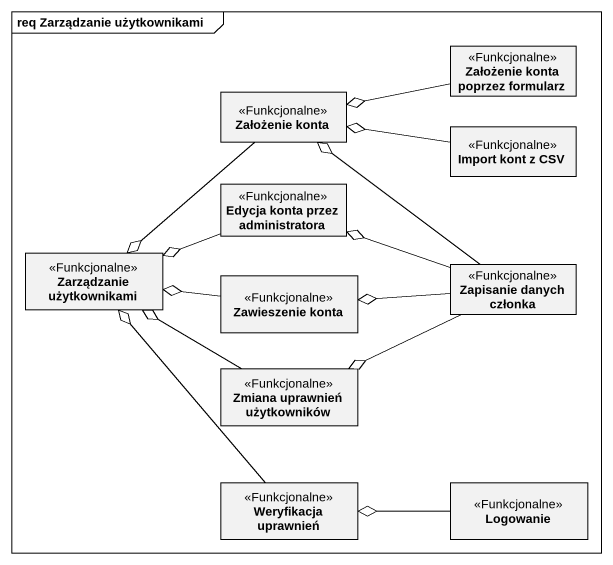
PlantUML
@startuml
mainframe req Zarządzanie użytkownikami
hide circle
hide empty members
class "Założenie konta poprzez formularz" as Założenie_konta_poprzez <<Funkcjonalne>>
class "Założenie konta" as Założenie_konta <<Funkcjonalne>>
class "Import kont z CSV" as Import_kont_z_CSV <<Funkcjonalne>>
class "Edycja konta przez administratora" as Edycja_konta_przez <<Funkcjonalne>>
class "Zarządzanie użytkownikami" as Zarządzanie_użytkownikami <<Funkcjonalne>>
class "Zapisanie danych członka" as Zapisanie_danych_członka <<Funkcjonalne>>
class "Zawieszenie konta" as Zawieszenie_konta <<Funkcjonalne>>
class "Zmiana uprawnień użytkowników" as Zmiana_uprawnień <<Funkcjonalne>>
class "Weryfikacja uprawnień" as Weryfikacja_uprawnień <<Funkcjonalne>>
class Logowanie <<Funkcjonalne>>
Założenie_konta_poprzez -left-o Założenie_konta
Założenie_konta --o Zarządzanie_użytkownikami
Import_kont_z_CSV -left-o Założenie_konta
Edycja_konta_przez -left-o Zarządzanie_użytkownikami
Zapisanie_danych_członka -up-o Założenie_konta
Zapisanie_danych_członka -left-o Edycja_konta_przez
Zapisanie_danych_członka -left-o Zawieszenie_konta
Zapisanie_danych_członka -left-o Zmiana_uprawnień
Zawieszenie_konta -left-o Zarządzanie_użytkownikami
Zmiana_uprawnień -left-o Zarządzanie_użytkownikami
Weryfikacja_uprawnień -up-o Zarządzanie_użytkownikami
Logowanie -left-o Weryfikacja_uprawnień
@enduml
